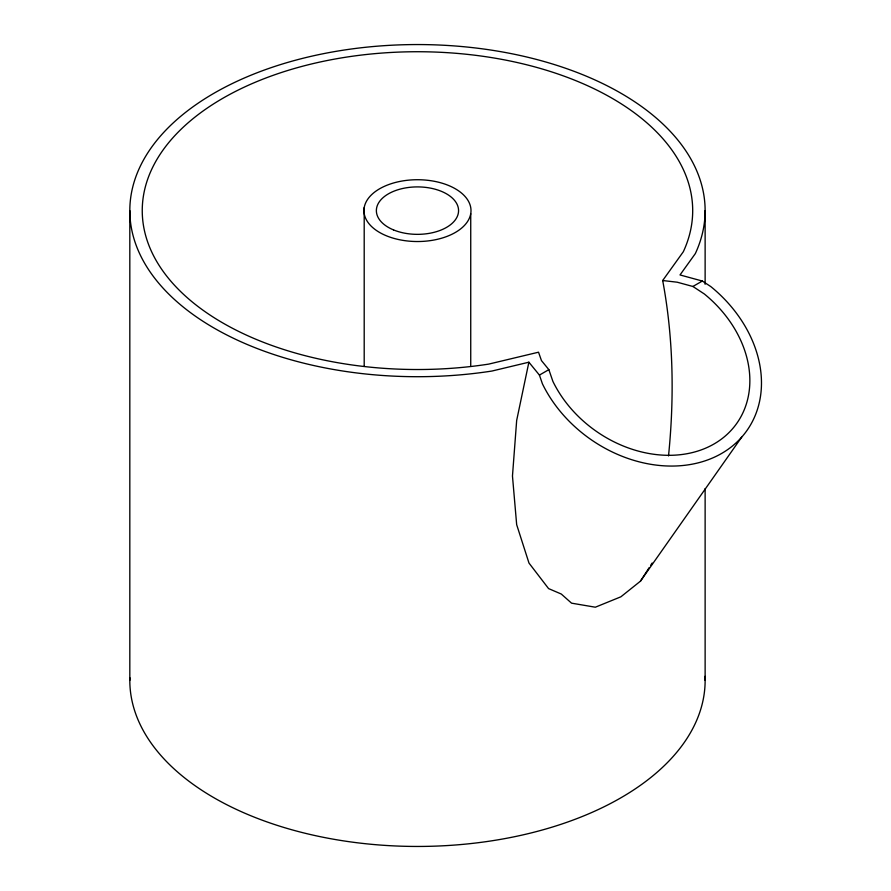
<?xml version="1.0" encoding="UTF-8"?>
<svg xmlns="http://www.w3.org/2000/svg" width="891" height="891" viewBox="0 0 891 891"><rect width="100%" height="100%" fill="white"/><g stroke="black" fill="none" stroke-linecap="round" stroke-linejoin="round"><path stroke-width="1.34" d="M668.517 455.925C674.42 397.642 673.496 338.179 662.681 280.52L683.319 251.752A275.219 158.899 0 0 0 441.457 52.335A275.219 158.899 0 0 0 143.295 224.476A275.219 158.899 0 0 0 488.702 364.107L538.532 352.201L541.461 360.588L548.856 369.642L552.888 381.37A110.852 87.418 35.1 0 0 714.047 443.963A110.852 87.418 35.1 0 0 704.302 293.952L692.897 286.479L677.216 282.213L662.681 280.52M528.886 362.203L539.423 375.089L542.419 383.821A123.281 97.23 35.1 0 0 721.654 453.43A123.281 97.23 35.1 0 0 710.829 286.601L702.331 281.033L680.011 274.951L695.325 253.612A287.659 166.082 0 0 0 442.537 45.185A287.659 166.082 0 0 0 130.91 225.1A287.659 166.082 0 0 0 491.921 371.046L528.886 362.203L516.669 420.452L512.47 476.028L516.669 524.665L528.987 563.067L548.578 588.595L561.297 594.041L571.554 603.162L595.344 607.205L620.871 596.814L640.473 581.155L741.646 437.203M640.473 581.155L649.227 567.556M650.697 565.295L652.156 563.034M539.423 375.089L548.856 369.642M692.897 286.479L702.331 281.033M705.126 210.632L705.126 284.285M705.126 488.58L705.126 680.368M470.738 213.662A53.527 30.907 0 0 1 386.293 235.747A53.527 30.907 0 0 1 395.381 182.477A53.527 30.907 0 0 1 470.738 213.662L470.738 365.399M364.196 207.592L364.196 366.29M129.819 210.632L129.819 680.368M705.048 676.336A287.659 166.082 0 0 1 418.636 846.45A287.659 166.082 0 0 1 129.852 677.683M393.532 229.911A41.097 23.723 0 0 0 458.364 212.96A41.097 23.723 0 0 0 400.516 189.015A41.097 23.723 0 0 0 393.532 229.911"/></g></svg>
